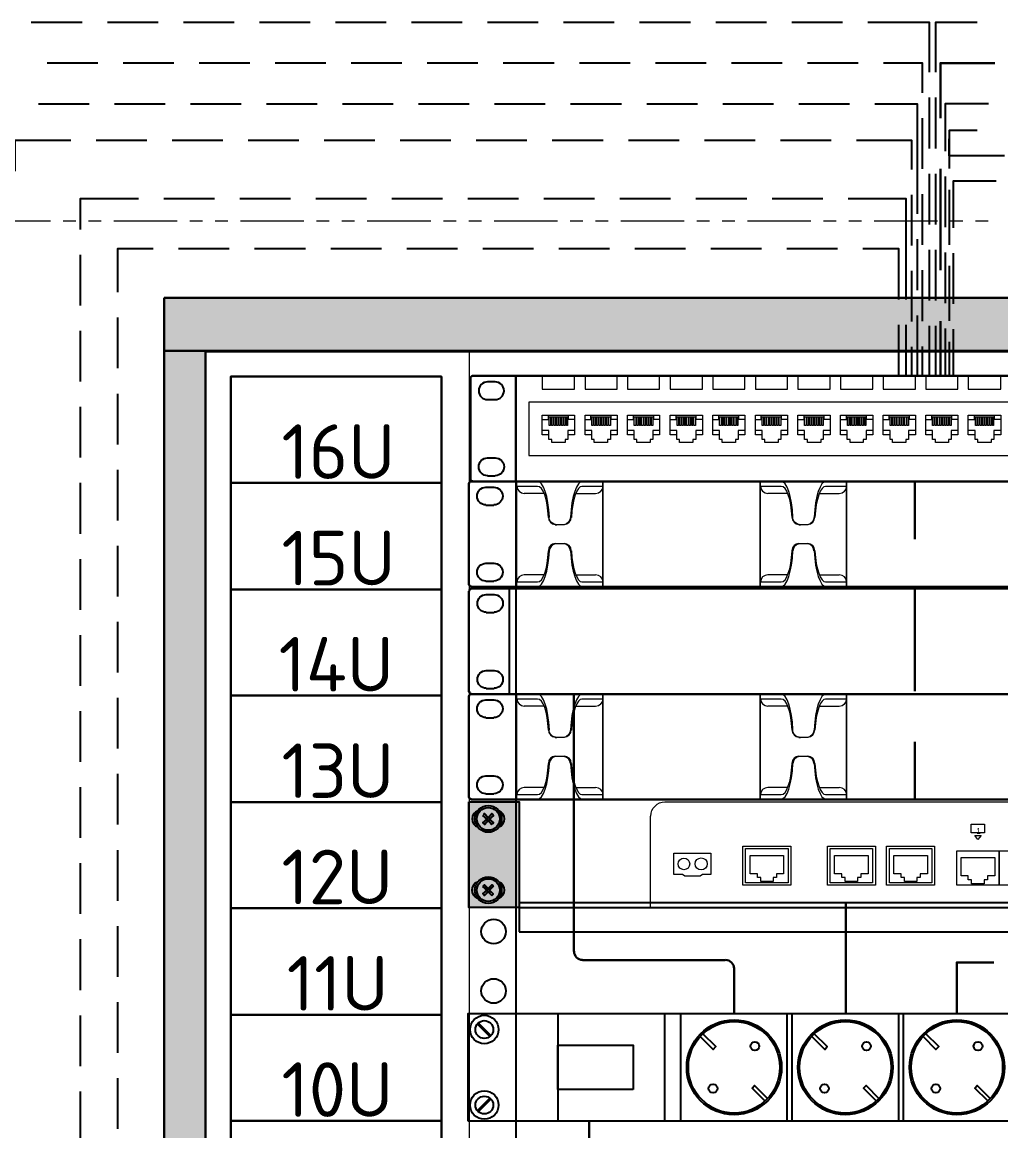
# Model space of a CAD drawing. Header units: millimetres. Extents: x -695119 to 412940, y -249585 to 622758.
# Drawn here: x 14.433 to 17.329, y 9.306 to 12.586 of the extents above; entities that cross this region are included whole.
import ezdxf

# ---------------------------------------------------------------- set-up
doc = ezdxf.new("R2010")
doc.units = ezdxf.units.MM
for name, color, linetype in [('PDF _(АР) Текст', 7, 'Continuous'), ('PDF __19D-Телекоммуникационные шкафы', 7, 'Continuous'), ('PDF _UTP', 1, 'Continuous'), ('PDF _ЛВС_коммутаторы', 7, 'Continuous'), ('PDF _СОУЭ', 6, 'Continuous'), ('PDF _Текст', 7, 'Continuous')]:
    doc.layers.add(name, color=color, linetype=linetype)
doc.layers.add('PDF _0', color=7, linetype='Continuous', lineweight=9)
doc.layers.add('PDF __БЛ-Маска', color=7, linetype='Continuous', true_color=0xffffff)
doc.layers.add('PDF _Структурная', color=7, linetype='Continuous', true_color=0xc7c92c)
doc.styles.add('PDF Arial', font='arial.ttf')
doc.styles.add('PDF ISOCPEUR', font='isocpeur.ttf')

msp = doc.modelspace()

# ---------------------------------------------------------------- linework, layer by layer
at = {"layer": 'PDF _(АР) Текст', "lineweight": 15}
for points in [[(19.9099, 6.4805), (19.9099, 11.7701), (14.8537, 11.7701), (14.8537, 6.4805)], [(19.7983, 6.4805), (19.7983, 11.6093), (14.9762, 11.6093), (14.9762, 6.4805)], [(15.7571, 8.4673), (15.7571, 11.6093)]]:
    msp.add_lwpolyline(points, dxfattribs=at)
at = {"layer": 'PDF _(АР) Текст', "lineweight": 30}
for points in [[(15.6738, 11.2226), (15.0504, 11.2226), (15.0504, 11.5376), (15.6738, 11.5376)], [(15.6738, 10.9075), (15.0504, 10.9075), (15.0504, 11.2226), (15.6738, 11.2226)], [(15.6738, 10.5933), (15.0504, 10.5933), (15.0504, 10.9075), (15.6738, 10.9075)], [(15.6738, 10.2783), (15.0504, 10.2783), (15.0504, 10.5933), (15.6738, 10.5933)], [(15.6738, 9.9641), (15.0504, 9.9641), (15.0504, 10.2783), (15.6738, 10.2783)], [(15.6738, 9.6491), (15.0504, 9.6491), (15.0504, 9.9641), (15.6738, 9.9641)], [(15.6738, 9.3349), (15.0504, 9.3349), (15.0504, 9.6491), (15.6738, 9.6491)], [(15.6738, 9.0199), (15.0504, 9.0199), (15.0504, 9.3349), (15.6738, 9.3349)]]:
    msp.add_lwpolyline(points, close=True, dxfattribs=at)
msp.add_lwpolyline([(15.7667, 11.2276, -0.414249), (15.7596, 11.2342), (15.7596, 11.5318, -0.414249), (15.7663, 11.5393), (19.174, 11.5393, -0.414249), (19.1815, 11.5322)], format="xyb", dxfattribs=at)
at = {"layer": 'PDF _(АР) Текст', "lineweight": 25}
msp.add_lwpolyline([(15.8104, 11.4693), (15.8329, 11.4693, 0.99998), (15.8329, 11.5218), (15.8104, 11.5218, 0.99998)], format="xyb", close=True, dxfattribs=at)
for points in [[(15.8938, 11.2267), (15.8938, 11.5393), (15.8938, 6.4805)], [(15.8104, 11.2434), (15.8329, 11.2434)], [(15.8963, 10.915), (15.8963, 11.2267)], [(15.8054, 11.1567), (15.8288, 11.1567)], [(15.8054, 10.9317), (15.8288, 10.9317)], [(15.8063, 10.8392), (15.8296, 10.8392)], [(15.8063, 10.6142), (15.8296, 10.6142)], [(15.8963, 10.2858), (15.8963, 10.5975)], [(15.8054, 10.5275), (15.8288, 10.5275)], [(15.8054, 10.3025), (15.8288, 10.3025)], [(15.7963, 10.2175), (15.8071, 10.2283), (15.7963, 10.2175), (15.8088, 10.2283), (15.7963, 10.2392)], [(15.7963, 10.2392), (15.8071, 10.2283), (15.7963, 10.2392)], [(15.8013, 10.2125), (15.8121, 10.225), (15.8229, 10.2125)], [(15.7963, 10.0066), (15.8071, 10.0175), (15.7963, 10.0066), (15.8088, 10.0175), (15.7963, 10.0283)], [(15.7963, 10.0283), (15.8071, 10.0175), (15.7963, 10.0283)], [(15.8013, 10.0016), (15.8121, 10.0141), (15.8229, 10.0016)], [(15.8271, 10.0283), (15.8163, 10.0175), (15.8271, 10.0283), (15.8154, 10.0175), (15.8271, 10.0066), (15.8163, 10.0175), (15.8271, 10.0066)], [(15.9038, 9.9666), (19.0374, 9.9666)], [(15.7796, 9.6224), (15.8171, 9.5849)], [(15.7829, 9.6249), (15.8204, 9.5874)], [(16.4396, 9.5849), (16.478, 9.5466), (16.4855, 9.5549), (16.4471, 9.5924)], [(16.7697, 9.5849), (16.808, 9.5466), (16.8155, 9.5549), (16.7772, 9.5924)], [(17.0997, 9.5849), (17.1372, 9.5466), (17.1455, 9.5549), (17.1072, 9.5924)], [(16.6313, 9.3941), (16.593, 9.4324), (16.6005, 9.4399), (16.6388, 9.4016)], [(16.9605, 9.3941), (16.923, 9.4324), (16.9305, 9.4399), (16.968, 9.4016)], [(17.2905, 9.3941), (17.2522, 9.4324), (17.2597, 9.4399), (17.2981, 9.4016)], [(15.7796, 9.3649), (15.8171, 9.4024)], [(15.7829, 9.3616), (15.8204, 9.3991)]]:
    msp.add_lwpolyline(points, dxfattribs=at)
at = {"layer": 'PDF _(АР) Текст', "lineweight": 5}
for points in [[(15.9721, 11.5001), (16.068, 11.5001), (16.068, 11.5393), (15.9721, 11.5393)], [(16.0988, 11.5001), (16.1938, 11.5001), (16.1938, 11.5393), (16.0988, 11.5393)], [(16.2246, 11.5001), (16.3196, 11.5001), (16.3196, 11.5393), (16.2246, 11.5393)], [(16.3505, 11.5001), (16.4463, 11.5001), (16.4463, 11.5393), (16.3505, 11.5393)], [(16.4772, 11.5001), (16.5722, 11.5001), (16.5722, 11.5393), (16.4772, 11.5393)], [(16.603, 11.5001), (16.698, 11.5001), (16.698, 11.5393), (16.603, 11.5393)], [(16.7288, 11.5001), (16.8247, 11.5001), (16.8247, 11.5393), (16.7288, 11.5393)], [(16.8547, 11.5001), (16.9505, 11.5001), (16.9505, 11.5393), (16.8547, 11.5393)], [(16.9814, 11.5001), (17.0764, 11.5001), (17.0764, 11.5393), (16.9814, 11.5393)], [(17.1072, 11.5001), (17.2022, 11.5001), (17.2022, 11.5393), (17.1072, 11.5393)], [(17.233, 11.5001), (17.3289, 11.5001), (17.3289, 11.5393), (17.233, 11.5393)], [(19.0074, 11.3042), (19.0074, 11.4618), (15.9329, 11.4618), (15.9329, 11.3042)]]:
    msp.add_lwpolyline(points, close=True, dxfattribs=at)
for points in [[(15.9721, 11.4101), (15.9904, 11.4101), (15.9904, 11.4234)], [(15.9921, 11.3651), (15.9721, 11.3651), (15.9721, 11.4234), (16.068, 11.4234), (16.068, 11.3651), (16.048, 11.3651)], [(15.9904, 11.4184), (16.0496, 11.4184)], [(15.9971, 11.4184), (15.9971, 11.3926), (15.9929, 11.3926), (15.9929, 11.4184)], [(16.0038, 11.4184), (16.0038, 11.3926), (15.9996, 11.3926), (15.9996, 11.4184)], [(16.0113, 11.4184), (16.0113, 11.3926), (16.0071, 11.3926), (16.0071, 11.4184)], [(16.0179, 11.4184), (16.0179, 11.3926), (16.0146, 11.3926), (16.0146, 11.4184)], [(16.0254, 11.4184), (16.0254, 11.3926), (16.0213, 11.3926), (16.0213, 11.4184)], [(16.0329, 11.4184), (16.0329, 11.3926), (16.0288, 11.3926), (16.0288, 11.4184)], [(16.0396, 11.4184), (16.0396, 11.3926), (16.0363, 11.3926), (16.0363, 11.4184)], [(16.0471, 11.4184), (16.0471, 11.3926), (16.0438, 11.3926), (16.0438, 11.4184)], [(16.068, 11.4101), (16.0496, 11.4101), (16.0496, 11.4234)], [(16.0988, 11.4101), (16.1163, 11.4101), (16.1163, 11.4234)], [(16.1188, 11.3651), (16.0988, 11.3651), (16.0988, 11.4234), (16.1938, 11.4234), (16.1938, 11.3651), (16.1738, 11.3651)], [(16.1163, 11.4184), (16.1763, 11.4184)], [(16.123, 11.4184), (16.123, 11.3926), (16.1188, 11.3926), (16.1188, 11.4184)], [(16.1296, 11.4184), (16.1296, 11.3926), (16.1263, 11.3926), (16.1263, 11.4184)], [(16.1371, 11.4184), (16.1371, 11.3926), (16.133, 11.3926), (16.133, 11.4184)], [(16.1446, 11.4184), (16.1446, 11.3926), (16.1405, 11.3926), (16.1405, 11.4184)], [(16.1513, 11.4184), (16.1513, 11.3926), (16.148, 11.3926), (16.148, 11.4184)], [(16.1588, 11.4184), (16.1588, 11.3926), (16.1546, 11.3926), (16.1546, 11.4184)], [(16.1663, 11.4184), (16.1663, 11.3926), (16.1621, 11.3926), (16.1621, 11.4184)], [(16.1738, 11.4184), (16.1738, 11.3926), (16.1696, 11.3926), (16.1696, 11.4184)], [(16.1938, 11.4101), (16.1763, 11.4101), (16.1763, 11.4234)], [(16.2246, 11.4101), (16.2421, 11.4101), (16.2421, 11.4234)], [(16.2446, 11.3651), (16.2246, 11.3651), (16.2246, 11.4234), (16.3196, 11.4234), (16.3196, 11.3651), (16.2996, 11.3651)], [(16.2421, 11.4184), (16.3021, 11.4184)], [(16.2488, 11.4184), (16.2488, 11.3926), (16.2446, 11.3926), (16.2446, 11.4184)], [(16.2563, 11.4184), (16.2563, 11.3926), (16.2521, 11.3926), (16.2521, 11.4184)], [(16.263, 11.4184), (16.263, 11.3926), (16.2596, 11.3926), (16.2596, 11.4184)], [(16.2705, 11.4184), (16.2705, 11.3926), (16.2663, 11.3926), (16.2663, 11.4184)], [(16.278, 11.4184), (16.278, 11.3926), (16.2738, 11.3926), (16.2738, 11.4184)], [(16.2855, 11.4184), (16.2855, 11.3926), (16.2813, 11.3926), (16.2813, 11.4184)], [(16.2921, 11.4184), (16.2921, 11.3926), (16.288, 11.3926), (16.288, 11.4184)], [(16.2996, 11.4184), (16.2996, 11.3926), (16.2955, 11.3926), (16.2955, 11.4184)], [(16.3196, 11.4101), (16.3021, 11.4101), (16.3021, 11.4234)], [(16.3505, 11.4101), (16.3688, 11.4101), (16.3688, 11.4234)], [(16.3705, 11.3651), (16.3505, 11.3651), (16.3505, 11.4234), (16.4463, 11.4234), (16.4463, 11.3651), (16.4263, 11.3651)], [(16.3688, 11.4184), (16.428, 11.4184)], [(16.3755, 11.4184), (16.3755, 11.3926), (16.3713, 11.3926), (16.3713, 11.4184)], [(16.3821, 11.4184), (16.3821, 11.3926), (16.378, 11.3926), (16.378, 11.4184)], [(16.3896, 11.4184), (16.3896, 11.3926), (16.3855, 11.3926), (16.3855, 11.4184)], [(16.3963, 11.4184), (16.3963, 11.3926), (16.393, 11.3926), (16.393, 11.4184)], [(16.4038, 11.4184), (16.4038, 11.3926), (16.3996, 11.3926), (16.3996, 11.4184)], [(16.4113, 11.4184), (16.4113, 11.3926), (16.4071, 11.3926), (16.4071, 11.4184)], [(16.418, 11.4184), (16.418, 11.3926), (16.4146, 11.3926), (16.4146, 11.4184)], [(16.4255, 11.4184), (16.4255, 11.3926), (16.4213, 11.3926), (16.4213, 11.4184)], [(16.4463, 11.4101), (16.428, 11.4101), (16.428, 11.4234)], [(16.4772, 11.4101), (16.4947, 11.4101), (16.4947, 11.4234)], [(16.4963, 11.3651), (16.4772, 11.3651), (16.4772, 11.4234), (16.5722, 11.4234), (16.5722, 11.3651), (16.5522, 11.3651)], [(16.4947, 11.4184), (16.5538, 11.4184)], [(16.5013, 11.4184), (16.5013, 11.3926), (16.4972, 11.3926), (16.4972, 11.4184)], [(16.508, 11.4184), (16.508, 11.3926), (16.5047, 11.3926), (16.5047, 11.4184)], [(16.5155, 11.4184), (16.5155, 11.3926), (16.5113, 11.3926), (16.5113, 11.4184)], [(16.523, 11.4184), (16.523, 11.3926), (16.5188, 11.3926), (16.5188, 11.4184)], [(16.5297, 11.4184), (16.5297, 11.3926), (16.5263, 11.3926), (16.5263, 11.4184)], [(16.5372, 11.4184), (16.5372, 11.3926), (16.533, 11.3926), (16.533, 11.4184)], [(16.5447, 11.4184), (16.5447, 11.3926), (16.5405, 11.3926), (16.5405, 11.4184)], [(16.5513, 11.4184), (16.5513, 11.3926), (16.548, 11.3926), (16.548, 11.4184)], [(16.5722, 11.4101), (16.5538, 11.4101), (16.5538, 11.4234)], [(16.603, 11.4101), (16.6205, 11.4101), (16.6205, 11.4234)], [(16.623, 11.3651), (16.603, 11.3651), (16.603, 11.4234), (16.698, 11.4234), (16.698, 11.3651), (16.678, 11.3651)], [(16.6205, 11.4184), (16.6805, 11.4184)], [(16.6272, 11.4184), (16.6272, 11.3926), (16.623, 11.3926), (16.623, 11.4184)], [(16.6347, 11.4184), (16.6347, 11.3926), (16.6305, 11.3926), (16.6305, 11.4184)], [(16.6413, 11.4184), (16.6413, 11.3926), (16.6372, 11.3926), (16.6372, 11.4184)], [(16.6488, 11.4184), (16.6488, 11.3926), (16.6447, 11.3926), (16.6447, 11.4184)], [(16.6563, 11.4184), (16.6563, 11.3926), (16.6522, 11.3926), (16.6522, 11.4184)], [(16.663, 11.4184), (16.663, 11.3926), (16.6597, 11.3926), (16.6597, 11.4184)], [(16.6705, 11.4184), (16.6705, 11.3926), (16.6663, 11.3926), (16.6663, 11.4184)], [(16.678, 11.4184), (16.678, 11.3926), (16.6738, 11.3926), (16.6738, 11.4184)], [(16.698, 11.4101), (16.6805, 11.4101), (16.6805, 11.4234)], [(16.7288, 11.4101), (16.7472, 11.4101), (16.7472, 11.4234)], [(16.7488, 11.3651), (16.7288, 11.3651), (16.7288, 11.4234), (16.8247, 11.4234), (16.8247, 11.3651), (16.8038, 11.3651)], [(16.7472, 11.4184), (16.8063, 11.4184)], [(16.753, 11.4184), (16.753, 11.3926), (16.7488, 11.3926), (16.7488, 11.4184)], [(16.7605, 11.4184), (16.7605, 11.3926), (16.7563, 11.3926), (16.7563, 11.4184)], [(16.768, 11.4184), (16.768, 11.3926), (16.7638, 11.3926), (16.7638, 11.4184)], [(16.7747, 11.4184), (16.7747, 11.3926), (16.7713, 11.3926), (16.7713, 11.4184)], [(16.7822, 11.4184), (16.7822, 11.3926), (16.778, 11.3926), (16.778, 11.4184)], [(16.7897, 11.4184), (16.7897, 11.3926), (16.7855, 11.3926), (16.7855, 11.4184)], [(16.7963, 11.4184), (16.7963, 11.3926), (16.793, 11.3926), (16.793, 11.4184)], [(16.8038, 11.4184), (16.8038, 11.3926), (16.7997, 11.3926), (16.7997, 11.4184)], [(16.8247, 11.4101), (16.8063, 11.4101), (16.8063, 11.4234)], [(16.8547, 11.4101), (16.873, 11.4101), (16.873, 11.4234)], [(16.8747, 11.3651), (16.8547, 11.3651), (16.8547, 11.4234), (16.9505, 11.4234), (16.9505, 11.3651), (16.9305, 11.3651)], [(16.873, 11.4184), (16.9322, 11.4184)], [(16.8797, 11.4184), (16.8797, 11.3926), (16.8755, 11.3926), (16.8755, 11.4184)], [(16.8864, 11.4184), (16.8864, 11.3926), (16.883, 11.3926), (16.883, 11.4184)], [(16.8939, 11.4184), (16.8939, 11.3926), (16.8897, 11.3926), (16.8897, 11.4184)], [(16.9014, 11.4184), (16.9014, 11.3926), (16.8972, 11.3926), (16.8972, 11.4184)], [(16.908, 11.4184), (16.908, 11.3926), (16.9047, 11.3926), (16.9047, 11.4184)], [(16.9155, 11.4184), (16.9155, 11.3926), (16.9114, 11.3926), (16.9114, 11.4184)], [(16.923, 11.4184), (16.923, 11.3926), (16.9189, 11.3926), (16.9189, 11.4184)], [(16.9297, 11.4184), (16.9297, 11.3926), (16.9264, 11.3926), (16.9264, 11.4184)], [(16.9505, 11.4101), (16.9322, 11.4101), (16.9322, 11.4234)], [(16.9814, 11.4101), (16.9989, 11.4101), (16.9989, 11.4234)], [(17.0014, 11.3651), (16.9814, 11.3651), (16.9814, 11.4234), (17.0764, 11.4234), (17.0764, 11.3651), (17.0564, 11.3651)], [(16.9989, 11.4184), (17.0589, 11.4184)], [(17.0055, 11.4184), (17.0055, 11.3926), (17.0014, 11.3926), (17.0014, 11.4184)], [(17.013, 11.4184), (17.013, 11.3926), (17.0089, 11.3926), (17.0089, 11.4184)], [(17.0197, 11.4184), (17.0197, 11.3926), (17.0155, 11.3926), (17.0155, 11.4184)], [(17.0272, 11.4184), (17.0272, 11.3926), (17.023, 11.3926), (17.023, 11.4184)], [(17.0347, 11.4184), (17.0347, 11.3926), (17.0305, 11.3926), (17.0305, 11.4184)], [(17.0414, 11.4184), (17.0414, 11.3926), (17.0372, 11.3926), (17.0372, 11.4184)], [(17.0489, 11.4184), (17.0489, 11.3926), (17.0447, 11.3926), (17.0447, 11.4184)], [(17.0564, 11.4184), (17.0564, 11.3926), (17.0522, 11.3926), (17.0522, 11.4184)], [(17.0764, 11.4101), (17.0589, 11.4101), (17.0589, 11.4234)], [(17.1072, 11.4101), (17.1247, 11.4101), (17.1247, 11.4234)], [(17.1272, 11.3651), (17.1072, 11.3651), (17.1072, 11.4234), (17.2022, 11.4234), (17.2022, 11.3651), (17.1822, 11.3651)], [(17.1247, 11.4184), (17.1847, 11.4184)], [(17.1314, 11.4184), (17.1314, 11.3926), (17.1272, 11.3926), (17.1272, 11.4184)], [(17.1389, 11.4184), (17.1389, 11.3926), (17.1347, 11.3926), (17.1347, 11.4184)], [(17.1464, 11.4184), (17.1464, 11.3926), (17.1422, 11.3926), (17.1422, 11.4184)], [(17.153, 11.4184), (17.153, 11.3926), (17.1489, 11.3926), (17.1489, 11.4184)], [(17.1605, 11.4184), (17.1605, 11.3926), (17.1564, 11.3926), (17.1564, 11.4184)], [(17.168, 11.4184), (17.168, 11.3926), (17.1639, 11.3926), (17.1639, 11.4184)], [(17.1747, 11.4184), (17.1747, 11.3926), (17.1705, 11.3926), (17.1705, 11.4184)], [(17.1822, 11.4184), (17.1822, 11.3926), (17.178, 11.3926), (17.178, 11.4184)], [(17.2022, 11.4101), (17.1847, 11.4101), (17.1847, 11.4234)], [(17.233, 11.4101), (17.2514, 11.4101), (17.2514, 11.4234)], [(17.253, 11.3651), (17.233, 11.3651), (17.233, 11.4234), (17.3289, 11.4234), (17.3289, 11.3651), (17.3089, 11.3651)], [(17.2514, 11.4184), (17.3106, 11.4184)], [(17.258, 11.4184), (17.258, 11.3926), (17.2539, 11.3926), (17.2539, 11.4184)], [(17.2647, 11.4184), (17.2647, 11.3926), (17.2605, 11.3926), (17.2605, 11.4184)], [(17.2722, 11.4184), (17.2722, 11.3926), (17.268, 11.3926), (17.268, 11.4184)], [(17.2789, 11.4184), (17.2789, 11.3926), (17.2755, 11.3926), (17.2755, 11.4184)], [(17.2864, 11.4184), (17.2864, 11.3926), (17.2822, 11.3926), (17.2822, 11.4184)], [(17.2939, 11.4184), (17.2939, 11.3926), (17.2897, 11.3926), (17.2897, 11.4184)], [(17.3006, 11.4184), (17.3006, 11.3926), (17.2972, 11.3926), (17.2972, 11.4184)], [(17.3081, 11.4184), (17.3081, 11.3926), (17.3047, 11.3926), (17.3047, 11.4184)], [(17.3289, 11.4101), (17.3106, 11.4101), (17.3106, 11.4234)], [(16.068, 11.3776), (16.048, 11.3776), (16.048, 11.3517), (16.0396, 11.3517), (16.0396, 11.3426), (16.0004, 11.3426), (16.0004, 11.3517), (15.9921, 11.3517), (15.9921, 11.3776), (15.9721, 11.3776)], [(16.1938, 11.3776), (16.1738, 11.3776), (16.1738, 11.3517), (16.1655, 11.3517), (16.1655, 11.3426), (16.1263, 11.3426), (16.1263, 11.3517), (16.1188, 11.3517), (16.1188, 11.3776), (16.0988, 11.3776)], [(16.3196, 11.3776), (16.2996, 11.3776), (16.2996, 11.3517), (16.2921, 11.3517), (16.2921, 11.3426), (16.2521, 11.3426), (16.2521, 11.3517), (16.2446, 11.3517), (16.2446, 11.3776), (16.2246, 11.3776)], [(16.4463, 11.3776), (16.4263, 11.3776), (16.4263, 11.3517), (16.418, 11.3517), (16.418, 11.3426), (16.3788, 11.3426), (16.3788, 11.3517), (16.3705, 11.3517), (16.3705, 11.3776), (16.3505, 11.3776)], [(16.5722, 11.3776), (16.5522, 11.3776), (16.5522, 11.3517), (16.5438, 11.3517), (16.5438, 11.3426), (16.5047, 11.3426), (16.5047, 11.3517), (16.4963, 11.3517), (16.4963, 11.3776), (16.4772, 11.3776)], [(16.698, 11.3776), (16.678, 11.3776), (16.678, 11.3517), (16.6705, 11.3517), (16.6705, 11.3426), (16.6305, 11.3426), (16.6305, 11.3517), (16.623, 11.3517), (16.623, 11.3776), (16.603, 11.3776)], [(16.8247, 11.3776), (16.8038, 11.3776), (16.8038, 11.3517), (16.7963, 11.3517), (16.7963, 11.3426), (16.7572, 11.3426), (16.7572, 11.3517), (16.7488, 11.3517), (16.7488, 11.3776), (16.7288, 11.3776)], [(16.9505, 11.3776), (16.9305, 11.3776), (16.9305, 11.3517), (16.9222, 11.3517), (16.9222, 11.3426), (16.883, 11.3426), (16.883, 11.3517), (16.8747, 11.3517), (16.8747, 11.3776), (16.8547, 11.3776)], [(17.0764, 11.3776), (17.0564, 11.3776), (17.0564, 11.3517), (17.048, 11.3517), (17.048, 11.3426), (17.0089, 11.3426), (17.0089, 11.3517), (17.0014, 11.3517), (17.0014, 11.3776), (16.9814, 11.3776)], [(17.2022, 11.3776), (17.1822, 11.3776), (17.1822, 11.3517), (17.1747, 11.3517), (17.1747, 11.3426), (17.1355, 11.3426), (17.1355, 11.3517), (17.1272, 11.3517), (17.1272, 11.3776), (17.1072, 11.3776)], [(17.3289, 11.3776), (17.3089, 11.3776), (17.3089, 11.3517), (17.3006, 11.3517), (17.3006, 11.3426), (17.2614, 11.3426), (17.2614, 11.3517), (17.253, 11.3517), (17.253, 11.3776), (17.233, 11.3776)]]:
    msp.add_lwpolyline(points, dxfattribs=at)
at = {"layer": 'PDF _(АР) Текст', "lineweight": 25}
for points in [[(15.8108, 11.2442, -0.99998), (15.8104, 11.2967), (15.8329, 11.2967, -0.99998), (15.8333, 11.2442)], [(15.8058, 11.1576, -0.99998), (15.8054, 11.2101), (15.8288, 11.2101, -0.99998), (15.8292, 11.1576)], [(15.8058, 10.9325, -0.99998), (15.8054, 10.985), (15.8288, 10.985, -0.99998), (15.8292, 10.9325)], [(15.8067, 10.84, -0.99998), (15.8063, 10.8925), (15.8296, 10.8925, -0.99998), (15.83, 10.84)], [(15.8067, 10.615, -0.99998), (15.8063, 10.6675), (15.8296, 10.6675, -0.99998), (15.83, 10.615)], [(15.8058, 10.5283, -0.99998), (15.8054, 10.5808), (15.8288, 10.5808, -0.99998), (15.8292, 10.5283)], [(15.8058, 10.3033, -0.99998), (15.8054, 10.3558), (15.8288, 10.3558, -0.99998), (15.8292, 10.3033)], [(15.8013, 10.2442), (15.8121, 10.2333), (15.8013, 10.2442), (15.8121, 10.2317), (15.8229, 10.2442), (15.8121, 10.2333), (15.8232, 10.2441, -0.090028), (15.8279, 10.2392), (15.8171, 10.2283), (15.8279, 10.2392), (15.8154, 10.2283), (15.8279, 10.2175), (15.8171, 10.2283), (15.8279, 10.2175)], [(15.8013, 10.0333), (15.8121, 10.0225), (15.8013, 10.0333), (15.8121, 10.0208), (15.8229, 10.0333), (15.8121, 10.0225), (15.8229, 10.0333, -0.090028), (15.8279, 10.0286)]]:
    msp.add_lwpolyline(points, format="xyb", dxfattribs=at)
at = {"layer": 'PDF _(АР) Текст', "lineweight": 30}
for points in [[(15.7546, 10.9225), (15.7546, 11.2201)], [(15.7621, 11.2267), (19.169, 11.2267)], [(19.174, 11.2267), (15.7663, 11.2267)], [(19.169, 10.915), (15.7621, 10.915)], [(15.7621, 10.5975), (19.169, 10.5975)], [(15.7546, 10.2933), (15.7546, 10.5908)], [(19.169, 10.2858), (15.7621, 10.2858)]]:
    msp.add_lwpolyline(points, dxfattribs=at)
at = {"layer": 'PDF _(АР) Текст', "lineweight": 9}
for points in [[(15.8963, 10.915), (15.8963, 11.2267), (16.1513, 11.2267), (16.1513, 10.915)], [(15.8963, 10.9292), (15.8963, 11.2126), (15.8963, 11.2267), (15.8963, 10.915)], [(16.1513, 11.2126), (16.1513, 10.9292), (16.1513, 10.915), (16.1513, 11.2267)], [(16.6172, 10.915), (16.6172, 11.2267), (16.8722, 11.2267), (16.8722, 10.915)], [(16.6172, 10.9292), (16.6172, 11.2126), (16.6172, 11.2267), (16.6172, 10.915)], [(16.8722, 11.2126), (16.8722, 10.9292), (16.8722, 10.915), (16.8722, 11.2267)], [(15.8963, 10.2858), (15.8963, 10.5975), (16.1513, 10.5975), (16.1513, 10.2858)], [(15.8963, 10.3), (15.8963, 10.5833), (15.8963, 10.5975), (15.8963, 10.2858)], [(16.1513, 10.5833), (16.1513, 10.3), (16.1513, 10.2858), (16.1513, 10.5975)], [(16.6172, 10.2858), (16.6172, 10.5975), (16.8722, 10.5975), (16.8722, 10.2858)], [(16.6172, 10.3), (16.6172, 10.5833), (16.6172, 10.5975), (16.6172, 10.2858)], [(16.8722, 10.5833), (16.8722, 10.3), (16.8722, 10.2858), (16.8722, 10.5975)]]:
    msp.add_lwpolyline(points, close=True, dxfattribs=at)
for points in [[(15.8963, 11.2267), (15.8963, 11.2267)], [(15.8963, 11.2267), (15.8963, 11.2267)], [(16.1513, 11.2267), (16.1513, 11.2267)], [(16.1513, 11.2267), (16.1513, 11.2267)], [(16.6172, 11.2267), (16.6172, 11.2267)], [(16.6172, 11.2267), (16.6172, 11.2267)], [(16.8722, 11.2267), (16.8722, 11.2267)], [(16.8722, 11.2267), (16.8722, 11.2267)], [(15.9579, 11.2126), (15.8963, 11.2126)], [(15.8963, 11.2126), (15.8963, 11.2126)], [(15.9779, 11.1917), (15.9188, 11.1917)], [(15.9788, 11.1917), (15.9788, 11.1917)], [(15.9788, 11.1917), (15.9788, 11.1917)], [(16.0696, 11.1917), (16.0696, 11.1917)], [(16.0696, 11.1917), (16.0696, 11.1917)], [(16.0705, 11.1917), (16.1296, 11.1917)], [(16.1513, 11.2126), (16.0896, 11.2126)], [(16.6788, 11.2126), (16.6172, 11.2126)], [(16.6172, 11.2126), (16.6172, 11.2126)], [(16.698, 11.1917), (16.6397, 11.1917)], [(16.6997, 11.1917), (16.6997, 11.1917)], [(16.6997, 11.1917), (16.6997, 11.1917)], [(16.7905, 11.1917), (16.7905, 11.1917)], [(16.7905, 11.1917), (16.7905, 11.1917)], [(16.7913, 11.1917), (16.8505, 11.1917)], [(16.8722, 11.2126), (16.8105, 11.2126)], [(15.9579, 10.9292), (15.8963, 10.9292)], [(15.9779, 10.9509), (15.9188, 10.9509)], [(16.0705, 10.9509), (16.1296, 10.9509)], [(16.1513, 10.9292), (16.0896, 10.9292)], [(16.1513, 10.9292), (16.1513, 10.9292)], [(16.6788, 10.9292), (16.6172, 10.9292)], [(16.698, 10.9509), (16.6397, 10.9509)], [(16.7913, 10.9509), (16.8505, 10.9509)], [(16.8722, 10.9292), (16.8105, 10.9292)], [(16.8722, 10.9292), (16.8722, 10.9292)], [(15.8963, 10.915), (15.8963, 10.915)], [(16.1513, 10.915), (16.1513, 10.915)], [(16.1513, 10.915), (16.1513, 10.915)], [(16.6172, 10.915), (16.6172, 10.915)], [(16.8722, 10.915), (16.8722, 10.915)], [(16.8722, 10.915), (16.8722, 10.915)], [(15.8963, 10.5975), (15.8963, 10.5975)], [(15.8963, 10.5975), (15.8963, 10.5975)], [(16.1513, 10.5975), (16.1513, 10.5975)], [(16.1513, 10.5975), (16.1513, 10.5975)], [(16.6172, 10.5975), (16.6172, 10.5975)], [(16.6172, 10.5975), (16.6172, 10.5975)], [(16.8722, 10.5975), (16.8722, 10.5975)], [(16.8722, 10.5975), (16.8722, 10.5975)], [(15.9579, 10.5833), (15.8963, 10.5833)], [(15.8963, 10.5833), (15.8963, 10.5833)], [(15.9779, 10.5625), (15.9188, 10.5625)], [(15.9788, 10.5625), (15.9788, 10.5625)], [(15.9788, 10.5625), (15.9788, 10.5625)], [(16.0696, 10.5625), (16.0696, 10.5625)], [(16.0696, 10.5625), (16.0696, 10.5625)], [(16.0705, 10.5625), (16.1296, 10.5625)], [(16.1513, 10.5833), (16.0896, 10.5833)], [(16.6788, 10.5833), (16.6172, 10.5833)], [(16.6172, 10.5833), (16.6172, 10.5833)], [(16.698, 10.5625), (16.6397, 10.5625)], [(16.6997, 10.5625), (16.6997, 10.5625)], [(16.6997, 10.5625), (16.6997, 10.5625)], [(16.7905, 10.5625), (16.7905, 10.5625)], [(16.7905, 10.5625), (16.7905, 10.5625)], [(16.7913, 10.5625), (16.8505, 10.5625)], [(16.8722, 10.5833), (16.8105, 10.5833)], [(15.9779, 10.3217), (15.9188, 10.3217)], [(16.0705, 10.3217), (16.1296, 10.3217)], [(16.698, 10.3217), (16.6397, 10.3217)], [(16.7913, 10.3217), (16.8505, 10.3217)], [(15.9579, 10.3), (15.8963, 10.3)], [(15.8963, 10.2858), (15.8963, 10.2858)], [(16.1513, 10.3), (16.0896, 10.3)], [(16.1513, 10.3), (16.1513, 10.3)], [(16.1513, 10.2858), (16.1513, 10.2858)], [(16.1513, 10.2858), (16.1513, 10.2858)], [(16.6788, 10.3), (16.6172, 10.3)], [(16.6172, 10.2858), (16.6172, 10.2858)], [(16.8722, 10.3), (16.8105, 10.3)], [(16.8722, 10.3), (16.8722, 10.3)], [(16.8722, 10.2858), (16.8722, 10.2858)], [(16.8722, 10.2858), (16.8722, 10.2858)]]:
    msp.add_lwpolyline(points, dxfattribs=at)
for points in [[(16.0555, 11.1209, -0.327745), (16.0371, 11.0992), (16.0104, 11.0992), (16.0154, 11.0992), (16.0113, 11.1001), (16.0071, 11.1009), (16.0029, 11.1034), (15.9996, 11.1059), (15.9971, 11.1084), (15.9946, 11.1126), (15.9929, 11.1167), (15.9929, 11.1209)], [(16.7763, 11.1209, -0.327745), (16.758, 11.0992), (16.7313, 11.0992), (16.7363, 11.0992), (16.7322, 11.1001), (16.728, 11.1009), (16.7238, 11.1034), (16.7205, 11.1059), (16.718, 11.1084), (16.7155, 11.1126), (16.7138, 11.1167), (16.7138, 11.1209)], [(16.0555, 11.0217, 0.358765), (16.0371, 11.0426), (16.0104, 11.0426, 0.327745), (15.9929, 11.0217)], [(16.7763, 11.0217, 0.358765), (16.758, 11.0426), (16.7313, 11.0426, 0.327745), (16.7138, 11.0217)], [(16.0555, 10.4917, -0.327745), (16.0371, 10.47), (16.0104, 10.47), (16.0154, 10.47), (16.0113, 10.4708), (16.0071, 10.4717), (16.0029, 10.4733), (15.9996, 10.4767), (15.9971, 10.4792), (15.9946, 10.4833), (15.9929, 10.4875), (15.9929, 10.4917)], [(16.7763, 10.4917, -0.327745), (16.758, 10.47), (16.7313, 10.47), (16.7363, 10.47), (16.7322, 10.4708), (16.728, 10.4717), (16.7238, 10.4733), (16.7205, 10.4767), (16.718, 10.4792), (16.7155, 10.4833), (16.7138, 10.4875), (16.7138, 10.4917)], [(16.0555, 10.3925, 0.358765), (16.0371, 10.4133), (16.0104, 10.4133, 0.327745), (15.9929, 10.3925)], [(16.7763, 10.3925, 0.358765), (16.758, 10.4133), (16.7313, 10.4133, 0.327745), (16.7138, 10.3925)]]:
    msp.add_lwpolyline(points, format="xyb", dxfattribs=at)
at = {"layer": 'PDF _(АР) Текст', "lineweight": 25}
for points in [[(15.8754, 10.91), (19.0574, 10.91), (19.0574, 10.5975), (15.8754, 10.5975)], [(15.7546, 10.2792), (15.9038, 10.2792), (15.9038, 9.9666), (15.7546, 9.9666)], [(15.8229, 10.2125), (15.8121, 10.2233), (15.8013, 10.2125), (15.8121, 10.2233)], [(15.8229, 10.0016), (15.8121, 10.0125), (15.8013, 10.0016), (15.8121, 10.0125)], [(15.9038, 9.895), (19.0374, 9.895), (19.0374, 9.9808), (15.9038, 9.9808)], [(15.7521, 9.3349), (19.1457, 9.3349), (19.1457, 9.6516), (15.7521, 9.6516)], [(16.3346, 9.6516), (16.0188, 9.6516), (16.0188, 9.3349), (16.3346, 9.3349)], [(16.6972, 9.6516), (16.3813, 9.6516), (16.3813, 9.3349), (16.6972, 9.3349)], [(17.0272, 9.6516), (16.7113, 9.6516), (16.7113, 9.3349), (17.0272, 9.3349)], [(17.3572, 9.6516), (17.0405, 9.6516), (17.0405, 9.3349), (17.3572, 9.3349)], [(16.2413, 9.4283), (16.0188, 9.4283), (16.0188, 9.5591), (16.2413, 9.5591)]]:
    msp.add_lwpolyline(points, close=True, dxfattribs=at)
at = {"layer": 'PDF _(АР) Текст', "lineweight": 0}
msp.add_lwpolyline([(16.2938, 10.2371, -0.414217), (16.3355, 10.2792), (18.6052, 10.2792, -0.414217), (18.6473, 10.2367), (18.6473, 9.9666), (16.293, 9.9666), (16.293, 10.2367)], format="xyb", dxfattribs=at)
msp.add_lwpolyline([(15.7546, 10.2283), (15.7546, 10.2283)], dxfattribs=at)
for points in [[(17.2414, 10.2133), (17.2814, 10.2133), (17.2814, 10.1875), (17.2414, 10.1875)], [(17.2522, 10.18), (17.2714, 10.18), (17.2614, 10.1675)], [(16.5663, 10.1475), (16.708, 10.1475), (16.708, 10.0325), (16.5663, 10.0325)], [(16.5738, 10.1408), (16.6997, 10.1408), (16.6997, 10.0391), (16.5738, 10.0391)], [(16.8163, 10.1475), (16.958, 10.1475), (16.958, 10.0325), (16.8163, 10.0325)], [(16.8238, 10.1408), (16.9497, 10.1408), (16.9497, 10.0391), (16.8238, 10.0391)], [(16.9914, 10.1475), (17.133, 10.1475), (17.133, 10.0325), (16.9914, 10.0325)], [(16.9997, 10.1408), (17.1255, 10.1408), (17.1255, 10.0391), (16.9997, 10.0391)], [(16.3871, 10.0641), (16.3621, 10.0641), (16.3621, 10.1275), (16.4713, 10.1275), (16.4713, 10.0641), (16.4463, 10.0641), (16.4396, 10.0591), (16.3938, 10.0591)], [(16.6372, 10.1208), (16.6863, 10.1208), (16.6863, 10.0666), (16.6655, 10.0666), (16.6655, 10.055), (16.6555, 10.055), (16.6555, 10.0433), (16.6372, 10.0433), (16.6188, 10.0433), (16.6188, 10.055), (16.6088, 10.055), (16.6088, 10.0666), (16.5872, 10.0666), (16.5872, 10.1208)], [(16.8872, 10.1208), (16.9364, 10.1208), (16.9364, 10.0666), (16.9155, 10.0666), (16.9155, 10.055), (16.9055, 10.055), (16.9055, 10.0433), (16.8872, 10.0433), (16.8688, 10.0433), (16.8688, 10.055), (16.8588, 10.055), (16.8588, 10.0666), (16.8372, 10.0666), (16.8372, 10.1208)], [(17.0622, 10.1208), (17.1122, 10.1208), (17.1122, 10.0666), (17.0905, 10.0666), (17.0905, 10.055), (17.0805, 10.055), (17.0805, 10.0433), (17.0622, 10.0433), (17.0439, 10.0433), (17.0439, 10.055), (17.0339, 10.055), (17.0339, 10.0666), (17.013, 10.0666), (17.013, 10.1208)], [(17.1989, 10.1341), (17.3247, 10.1341), (17.3247, 10.0325), (17.1989, 10.0325)], [(17.2614, 10.1141), (17.3114, 10.1141), (17.3114, 10.06), (17.2897, 10.06), (17.2897, 10.0483), (17.2797, 10.0483), (17.2797, 10.0366), (17.2614, 10.0366), (17.243, 10.0366), (17.243, 10.0483), (17.233, 10.0483), (17.233, 10.06), (17.2122, 10.06), (17.2122, 10.1141)], [(17.3247, 10.1341), (17.4506, 10.1341), (17.4506, 10.0325), (17.3247, 10.0325)]]:
    msp.add_lwpolyline(points, close=True, dxfattribs=at)
at = {"layer": 'PDF _(АР) Текст', "lineweight": 25}
for centre, radius in [((15.8125, 10.2287), 0.0396), ((15.8125, 10.2287), 0.0338), ((15.8125, 10.0179), 0.0396), ((15.8125, 10.0179), 0.0338), ((15.8283, 9.8954), 0.0363), ((15.8283, 9.7195), 0.0363), ((15.8008, 9.6054), 0.0421), ((15.8008, 9.6054), 0.0263), ((16.5401, 9.4937), 0.1404), ((16.5401, 9.4937), 0.1354), ((16.8693, 9.4937), 0.1404), ((16.8693, 9.4937), 0.1354), ((17.1993, 9.4937), 0.1404), ((17.1993, 9.4937), 0.1354), ((16.6017, 9.5562), 0.0129), ((16.9318, 9.5562), 0.0129), ((17.2618, 9.5562), 0.0129), ((15.8008, 9.382), 0.0421), ((16.4776, 9.4312), 0.0129), ((16.8076, 9.4312), 0.0129), ((17.1368, 9.4312), 0.0129), ((15.8008, 9.382), 0.0263)]:
    msp.add_circle(centre, radius, dxfattribs=at)
at = {"layer": 'PDF _(АР) Текст', "lineweight": 0}
for centre, radius in [((16.3917, 10.0954), 0.0171), ((16.4426, 10.0954), 0.0179)]:
    msp.add_circle(centre, radius, dxfattribs=at)
at = {"layer": 'PDF _(АР) Текст', "lineweight": 30}
for centre, start, end in [((15.7625, 11.2205), 89.9965, 180.0035), ((15.7625, 10.923), 179.9965, 270.0035), ((15.7633, 10.903), 89.9965, 180.0035), ((15.7625, 10.5913), 89.9965, 180.0035), ((15.7633, 10.6054), 179.9965, 270.0035), ((15.7625, 10.2937), 179.9965, 270.0035)]:
    msp.add_arc(centre, 0.00708, start, end, dxfattribs=at)
at = {"layer": 'PDF _(АР) Текст', "lineweight": 25}
for centre, radius, start, end in [((15.79, 10.2287), 0.0254, 109.3144, 250.6856), ((15.8125, 10.2287), 0.0188, 124.7113, 145.2887), ((15.835, 10.2287), 0.0254, 289.3144, 70.6856), ((15.8125, 10.2287), 0.0188, 214.7113, 235.2887), ((15.8125, 10.2287), 0.0188, 304.7113, 325.2887), ((15.7892, 10.0179), 0.0254, 109.3144, 250.6856), ((15.835, 10.0179), 0.0254, 289.3144, 70.6856), ((15.8125, 10.0179), 0.0188, 124.7113, 145.2887), ((15.8125, 10.0179), 0.0188, 214.7113, 235.2887), ((15.8125, 10.0179), 0.0188, 304.7113, 325.2887)]:
    msp.add_arc(centre, radius, start, end, dxfattribs=at)
at = {"layer": 'PDF _(АР) Текст', "lineweight": 9}
for points in [[(15.9933, 11.1213), (15.9905, 11.183), (15.9751, 11.2282), (15.9572, 11.2276)], [(16.0921, 11.2276), (16.0741, 11.2282), (16.0588, 11.183), (16.0559, 11.1213)], [(16.7142, 11.1213), (16.7114, 11.183), (16.696, 11.2282), (16.6781, 11.2276)], [(16.8129, 11.2276), (16.795, 11.2282), (16.7796, 11.183), (16.7768, 11.1213)], [(15.8971, 11.213), (15.8971, 11.2012), (15.907, 11.1917), (15.9192, 11.1917)], [(15.9908, 11.1208), (15.988, 11.1746), (15.9744, 11.2135), (15.9586, 11.2125)], [(16.0906, 11.2125), (16.0748, 11.2135), (16.0612, 11.1746), (16.0584, 11.1208)], [(16.13, 11.1917), (16.1422, 11.1917), (16.1521, 11.2012), (16.1521, 11.213)], [(16.618, 11.213), (16.618, 11.2012), (16.6279, 11.1917), (16.6401, 11.1917)], [(16.7117, 11.1208), (16.7089, 11.1746), (16.6953, 11.2135), (16.6795, 11.2125)], [(16.8115, 11.2125), (16.7957, 11.2135), (16.7821, 11.1746), (16.7793, 11.1208)], [(16.8509, 11.1917), (16.8631, 11.1917), (16.873, 11.2012), (16.873, 11.213)], [(15.9904, 11.1213), (15.9904, 11.1096), (15.9996, 11.1001), (16.0109, 11.1001)], [(16.0375, 11.1001), (16.0488, 11.1001), (16.058, 11.1096), (16.058, 11.1213)], [(16.7113, 11.1213), (16.7113, 11.1096), (16.7205, 11.1001), (16.7318, 11.1001)], [(16.7584, 11.1001), (16.7697, 11.1001), (16.7788, 11.1096), (16.7788, 11.1213)], [(15.9572, 10.9159), (15.9751, 10.9153), (15.9905, 10.9604), (15.9933, 11.0221)], [(15.9586, 10.9301), (15.9744, 10.9291), (15.988, 10.968), (15.9908, 11.0218)], [(16.0109, 11.0434), (15.9996, 11.0434), (15.9904, 11.0339), (15.9904, 11.0221)], [(16.058, 11.0221), (16.058, 11.0339), (16.0488, 11.0434), (16.0375, 11.0434)], [(16.0559, 11.0221), (16.0588, 10.9604), (16.0741, 10.9153), (16.0921, 10.9159)], [(16.0584, 11.0218), (16.0612, 10.968), (16.0748, 10.9291), (16.0906, 10.9301)], [(16.6781, 10.9159), (16.696, 10.9153), (16.7114, 10.9604), (16.7142, 11.0221)], [(16.6795, 10.9301), (16.6953, 10.9291), (16.7089, 10.968), (16.7117, 11.0218)], [(16.7318, 11.0434), (16.7205, 11.0434), (16.7113, 11.0339), (16.7113, 11.0221)], [(16.7788, 11.0221), (16.7788, 11.0339), (16.7697, 11.0434), (16.7584, 11.0434)], [(16.7768, 11.0221), (16.7796, 10.9604), (16.795, 10.9153), (16.8129, 10.9159)], [(16.7793, 11.0218), (16.7821, 10.968), (16.7957, 10.9291), (16.8115, 10.9301)], [(15.9192, 10.9509), (15.907, 10.9509), (15.8971, 10.9414), (15.8971, 10.9296)], [(16.1521, 10.9296), (16.1521, 10.9414), (16.1422, 10.9509), (16.13, 10.9509)], [(16.6401, 10.9509), (16.6279, 10.9509), (16.618, 10.9414), (16.618, 10.9296)], [(16.873, 10.9296), (16.873, 10.9414), (16.8631, 10.9509), (16.8509, 10.9509)], [(15.9933, 10.4921), (15.9905, 10.5538), (15.9751, 10.599), (15.9572, 10.5983)], [(16.0921, 10.5983), (16.0741, 10.599), (16.0588, 10.5538), (16.0559, 10.4921)], [(16.7142, 10.4921), (16.7114, 10.5538), (16.696, 10.599), (16.6781, 10.5983)], [(16.8129, 10.5983), (16.795, 10.599), (16.7796, 10.5538), (16.7768, 10.4921)], [(15.8971, 10.5838), (15.8971, 10.572), (15.907, 10.5625), (15.9192, 10.5625)], [(15.9908, 10.4915), (15.988, 10.5454), (15.9744, 10.5843), (15.9586, 10.5833)], [(16.0906, 10.5833), (16.0748, 10.5843), (16.0612, 10.5454), (16.0584, 10.4915)], [(16.13, 10.5625), (16.1422, 10.5625), (16.1521, 10.572), (16.1521, 10.5838)], [(16.618, 10.5838), (16.618, 10.572), (16.6279, 10.5625), (16.6401, 10.5625)], [(16.7117, 10.4915), (16.7089, 10.5454), (16.6953, 10.5843), (16.6795, 10.5833)], [(16.8115, 10.5833), (16.7957, 10.5843), (16.7821, 10.5454), (16.7793, 10.4915)], [(16.8509, 10.5625), (16.8631, 10.5625), (16.873, 10.572), (16.873, 10.5838)], [(15.9904, 10.4921), (15.9904, 10.4804), (15.9996, 10.4708), (16.0109, 10.4708)], [(16.0375, 10.4708), (16.0488, 10.4708), (16.058, 10.4804), (16.058, 10.4921)], [(16.7113, 10.4921), (16.7113, 10.4804), (16.7205, 10.4708), (16.7318, 10.4708)], [(16.7584, 10.4708), (16.7697, 10.4708), (16.7788, 10.4804), (16.7788, 10.4921)], [(16.0109, 10.4142), (15.9996, 10.4142), (15.9904, 10.4047), (15.9904, 10.3929)], [(16.058, 10.3929), (16.058, 10.4047), (16.0488, 10.4142), (16.0375, 10.4142)], [(16.7318, 10.4142), (16.7205, 10.4142), (16.7113, 10.4047), (16.7113, 10.3929)], [(16.7788, 10.3929), (16.7788, 10.4047), (16.7697, 10.4142), (16.7584, 10.4142)], [(15.9572, 10.2867), (15.9751, 10.2861), (15.9905, 10.3312), (15.9933, 10.3929)], [(15.9586, 10.3008), (15.9744, 10.2999), (15.988, 10.3388), (15.9908, 10.3926)], [(16.0559, 10.3929), (16.0588, 10.3312), (16.0741, 10.2861), (16.0921, 10.2867)], [(16.0584, 10.3926), (16.0612, 10.3388), (16.0748, 10.2999), (16.0906, 10.3008)], [(16.6781, 10.2867), (16.696, 10.2861), (16.7114, 10.3312), (16.7142, 10.3929)], [(16.6795, 10.3008), (16.6953, 10.2999), (16.7089, 10.3388), (16.7117, 10.3926)], [(16.7768, 10.3929), (16.7796, 10.3312), (16.795, 10.2861), (16.8129, 10.2867)], [(16.7793, 10.3926), (16.7821, 10.3388), (16.7957, 10.2999), (16.8115, 10.3008)], [(15.9192, 10.3217), (15.907, 10.3217), (15.8971, 10.3121), (15.8971, 10.3004)], [(16.1521, 10.3004), (16.1521, 10.3121), (16.1422, 10.3217), (16.13, 10.3217)], [(16.6401, 10.3217), (16.6279, 10.3217), (16.618, 10.3121), (16.618, 10.3004)], [(16.873, 10.3004), (16.873, 10.3121), (16.8631, 10.3217), (16.8509, 10.3217)]]:
    msp.add_open_spline(points, degree=3, dxfattribs=at)
at = {"layer": 'PDF _0', "color": 252, "lineweight": 30, "true_color": 0x989898}
for points in [[(14.8537, 11.7701), (19.9099, 11.7701), (19.9099, 11.6134), (14.8537, 11.6134)], [(14.8537, 11.6134), (14.9762, 11.6134), (14.9762, 6.4805), (14.8537, 6.4805)]]:
    msp.add_lwpolyline(points, close=True, dxfattribs=at)
at = {"layer": 'PDF _0', "color": 9, "lineweight": 15, "true_color": 0xc6c7ca, "transparency": 33554559}
for points in [[(16.0213, 11.7701), (14.8537, 11.7701), (16.0213, 11.6134)], [(14.8537, 11.7701), (16.0213, 11.6134), (14.8537, 11.6134)], [(16.398, 11.7701), (16.0213, 11.7701), (16.398, 11.6134)], [(16.0213, 11.7701), (16.398, 11.6134), (16.0213, 11.6134)], [(16.5297, 11.7701), (16.398, 11.7701), (16.5297, 11.6134)], [(16.398, 11.7701), (16.5297, 11.6134), (16.398, 11.6134)], [(16.6505, 11.7701), (16.5297, 11.7701), (16.6505, 11.6134)], [(16.5297, 11.7701), (16.6505, 11.6134), (16.5297, 11.6134)], [(19.9099, 11.7701), (16.6505, 11.7701), (19.9099, 11.6134)], [(16.6505, 11.7701), (19.9099, 11.6134), (16.6505, 11.6134)], [(14.9762, 11.6134), (14.8537, 11.6134), (14.9762, 6.4805)], [(14.8537, 11.6134), (14.9762, 6.4805), (14.8537, 6.4805)]]:
    msp.add_solid(points, dxfattribs=at)
at = {"layer": 'PDF __19D-Телекоммуникационные шкафы', "color": 5, "lineweight": 25}
for points in [[(14.4603, 12.586), (14.6103, 12.586)], [(14.6853, 12.586), (14.8354, 12.586)], [(14.9104, 12.586), (15.0604, 12.586)], [(15.1354, 12.586), (15.2854, 12.586)], [(15.3604, 12.586), (15.5104, 12.586)], [(15.5854, 12.586), (15.7354, 12.586)], [(15.8104, 12.586), (15.9604, 12.586)], [(16.0354, 12.586), (16.1855, 12.586)], [(16.2605, 12.586), (16.4105, 12.586)], [(16.4855, 12.586), (16.6355, 12.586)], [(16.7105, 12.586), (16.8605, 12.586)], [(16.9355, 12.586), (17.1172, 12.586), (17.1172, 12.4377)], [(17.1372, 12.4377), (17.1372, 12.586), (17.2589, 12.586)], [(14.657, 12.4652), (14.507, 12.4652)], [(14.882, 12.4652), (14.732, 12.4652)], [(15.107, 12.4652), (14.957, 12.4652)], [(15.3321, 12.4652), (15.182, 12.4652)], [(15.5571, 12.4652), (15.4071, 12.4652)], [(15.7821, 12.4652), (15.6321, 12.4652)], [(16.0071, 12.4652), (15.8571, 12.4652)], [(16.2321, 12.4652), (16.0821, 12.4652)], [(16.4571, 12.4652), (16.3071, 12.4652)], [(16.6822, 12.4652), (16.5322, 12.4652)], [(16.9072, 12.4652), (16.7572, 12.4652)], [(17.0972, 12.3768), (17.0972, 12.4652), (16.9822, 12.4652)], [(14.4812, 12.3443), (14.6312, 12.3443)], [(14.7062, 12.3443), (14.8562, 12.3443)], [(14.9312, 12.3443), (15.0812, 12.3443)], [(15.1562, 12.3443), (15.3062, 12.3443)], [(15.3812, 12.3443), (15.5312, 12.3443)], [(15.6062, 12.3443), (15.7563, 12.3443)], [(15.8313, 12.3443), (15.9813, 12.3443)], [(16.0563, 12.3443), (16.2063, 12.3443)], [(16.2813, 12.3443), (16.4313, 12.3443)], [(16.5063, 12.3443), (16.6563, 12.3443)], [(16.7313, 12.3443), (16.8814, 12.3443)], [(16.9564, 12.3443), (17.0822, 12.3443), (17.0822, 12.1985), (17.0822, 12.0185)], [(17.1172, 12.3627), (17.1172, 12.2126)], [(17.1372, 12.2126), (17.1372, 12.3627)], [(17.2931, 12.3443), (17.1772, 12.3443), (17.1647, 12.3443), (17.1647, 12.2043)], [(17.0972, 12.1518), (17.0972, 12.3018)], [(14.577, 12.236), (14.412, 12.236), (14.412, 12.1451)], [(14.802, 12.236), (14.652, 12.236)], [(15.027, 12.236), (14.877, 12.236)], [(15.2521, 12.236), (15.102, 12.236)], [(15.4771, 12.236), (15.3271, 12.236)], [(15.7021, 12.236), (15.5521, 12.236)], [(15.9271, 12.236), (15.7771, 12.236)], [(16.1521, 12.236), (16.0021, 12.236)], [(16.3771, 12.236), (16.2271, 12.236)], [(16.6022, 12.236), (16.4521, 12.236)], [(16.8272, 12.236), (16.6772, 12.236)], [(17.0664, 12.1501), (17.0664, 12.236), (16.9022, 12.236)], [(17.3406, 12.1901), (17.1764, 12.1901), (17.1764, 12.241), (17.1764, 12.1526)], [(17.1772, 12.1651), (17.1772, 12.266), (17.2589, 12.266)], [(17.1172, 12.1376), (17.1172, 11.9876)], [(17.1372, 11.9876), (17.1372, 12.1376)], [(17.1647, 12.1293), (17.1647, 11.9793)], [(17.1897, 11.9776), (17.1897, 12.1168), (17.3156, 12.1168)], [(17.0664, 11.9251), (17.0664, 12.0751)], [(17.0972, 11.9268), (17.0972, 12.0768)], [(17.1764, 12.0776), (17.1764, 11.9276)], [(17.1772, 11.9401), (17.1772, 12.0901)], [(14.6062, 11.9726), (14.6062, 12.0643), (14.777, 12.0643)], [(14.852, 12.0643), (15.002, 12.0643)], [(15.077, 12.0643), (15.2271, 12.0643)], [(15.3021, 12.0643), (15.4521, 12.0643)], [(15.5271, 12.0643), (15.6771, 12.0643)], [(15.7521, 12.0643), (15.9021, 12.0643)], [(15.9771, 12.0643), (16.1271, 12.0643)], [(16.2021, 12.0643), (16.3521, 12.0643)], [(16.4271, 12.0643), (16.5772, 12.0643)], [(16.6522, 12.0643), (16.8022, 12.0643)], [(16.8772, 12.0643), (17.048, 12.0643), (17.048, 11.9168), (17.048, 11.7651)], [(17.0822, 11.9435), (17.0822, 11.7934)], [(14.7162, 11.7868), (14.7162, 11.9168), (14.8212, 11.9168)], [(14.8962, 11.9168), (15.0462, 11.9168)], [(15.1212, 11.9168), (15.2712, 11.9168)], [(15.3462, 11.9168), (15.4962, 11.9168)], [(15.5712, 11.9168), (15.7213, 11.9168)], [(15.7963, 11.9168), (15.9463, 11.9168)], [(16.0213, 11.9168), (16.1713, 11.9168)], [(16.2463, 11.9168), (16.3963, 11.9168)], [(16.4713, 11.9168), (16.6213, 11.9168)], [(16.6963, 11.9168), (16.8463, 11.9168)], [(16.9214, 11.9168), (17.0264, 11.9168), (17.0264, 11.7651)], [(17.1172, 11.9126), (17.1172, 11.7626)], [(17.1372, 11.7626), (17.1372, 11.9126)], [(14.6062, 11.7476), (14.6062, 11.8976)], [(17.1647, 11.9043), (17.1647, 11.7543)], [(17.1897, 11.7526), (17.1897, 11.9026)], [(17.0664, 11.7001), (17.0664, 11.8501)], [(17.0972, 11.7018), (17.0972, 11.8518)], [(17.1764, 11.8526), (17.1764, 11.7026)], [(17.1772, 11.7151), (17.1772, 11.8651)], [(14.7162, 11.5618), (14.7162, 11.7118)], [(17.0822, 11.7184), (17.0822, 11.5393)], [(17.0264, 11.6901), (17.0264, 11.5393)], [(17.048, 11.6901), (17.048, 11.5393)], [(17.1172, 11.6876), (17.1172, 11.5393)], [(17.1372, 11.5393), (17.1372, 11.6876)], [(17.1647, 11.6793), (17.1647, 11.5393)], [(14.6062, 11.5226), (14.6062, 11.6726)], [(17.1897, 11.5393), (17.1897, 11.6776)], [(17.0664, 11.5393), (17.0664, 11.6251)], [(17.0972, 11.5393), (17.0972, 11.6268)], [(17.1764, 11.6276), (17.1764, 11.5393)], [(17.1772, 11.5393), (17.1772, 11.6401)], [(14.7162, 11.3367), (14.7162, 11.4868)], [(14.6062, 11.2976), (14.6062, 11.4476)], [(14.7162, 11.1117), (14.7162, 11.2617)], [(14.6062, 11.0726), (14.6062, 11.2226)], [(14.7162, 10.8867), (14.7162, 11.0367)], [(14.6062, 10.8475), (14.6062, 10.9975)], [(14.7162, 10.6617), (14.7162, 10.8117)], [(14.6062, 10.6225), (14.6062, 10.7725)], [(14.7162, 10.4367), (14.7162, 10.5867)], [(14.6062, 10.3975), (14.6062, 10.5475)], [(14.7162, 10.2117), (14.7162, 10.3617)], [(14.6062, 10.1725), (14.6062, 10.3225)], [(14.7162, 9.9866), (14.7162, 10.1366)], [(14.6062, 9.9475), (14.6062, 10.0975)], [(14.7162, 9.7616), (14.7162, 9.9116)], [(14.6062, 9.7224), (14.6062, 9.8725)], [(14.7162, 9.5366), (14.7162, 9.6866)], [(14.6062, 9.4974), (14.6062, 9.6474)], [(14.7162, 9.3116), (14.7162, 9.4616)], [(14.6062, 9.2724), (14.6062, 9.4224)]]:
    msp.add_lwpolyline(points, dxfattribs=at)
at = {"layer": 'PDF __19D-Телекоммуникационные шкафы', "lineweight": 0}
for points in [[(14.3295, 11.9985), (14.517, 11.9985)], [(14.5545, 11.9985), (14.592, 11.9985)], [(14.6295, 11.9985), (14.667, 11.9985)], [(14.7045, 11.9985), (14.892, 11.9985)], [(14.9295, 11.9985), (14.967, 11.9985)], [(15.0045, 11.9985), (15.042, 11.9985)], [(15.0795, 11.9985), (15.2671, 11.9985)], [(15.3046, 11.9985), (15.3421, 11.9985)], [(15.3796, 11.9985), (15.4171, 11.9985)], [(15.4546, 11.9985), (15.6421, 11.9985)], [(15.6796, 11.9985), (15.7171, 11.9985)], [(15.7546, 11.9985), (15.7921, 11.9985)], [(15.8296, 11.9985), (16.0171, 11.9985)], [(16.0546, 11.9985), (16.0921, 11.9985)], [(16.1296, 11.9985), (16.1671, 11.9985)], [(16.2046, 11.9985), (16.3921, 11.9985)], [(16.4296, 11.9985), (16.4672, 11.9985)], [(16.5047, 11.9985), (16.5422, 11.9985)], [(16.5797, 11.9985), (16.7672, 11.9985)], [(16.8047, 11.9985), (16.8422, 11.9985)], [(16.8797, 11.9985), (16.9172, 11.9985)], [(16.9547, 11.9985), (17.1422, 11.9985)], [(17.1797, 11.9985), (17.2172, 11.9985)], [(17.2547, 11.9985), (17.2922, 11.9985)]]:
    msp.add_lwpolyline(points, dxfattribs=at)
at = {"layer": 'PDF __БЛ-Маска', "lineweight": 0}
msp.add_lwpolyline([(15.7546, 10.2792), (15.9038, 10.2792)], dxfattribs=at)
at = {"layer": 'PDF __БЛ-Маска', "color": 251, "lineweight": 25, "true_color": 0x535353}
msp.add_lwpolyline([(15.7546, 10.2792), (15.9038, 10.2792), (15.9038, 9.9666), (15.7546, 9.9666)], close=True, dxfattribs=at)
at = {"layer": 'PDF __БЛ-Маска', "lineweight": 15, "transparency": 33554559}
for points in [[(15.7546, 9.9666), (15.9038, 9.9666), (15.7546, 10.2792)], [(15.9038, 9.9666), (15.7546, 10.2792), (15.9038, 10.2792)]]:
    msp.add_solid(points, dxfattribs=at)
at = {"layer": 'PDF _UTP', "color": 30, "lineweight": 30, "true_color": 0xf26621}
msp.add_lwpolyline([(17.1989, 9.6516), (17.1989, 9.8041), (17.3089, 9.8041)], dxfattribs=at)
at = {"layer": 'PDF _ЛВС_коммутаторы', "lineweight": 30}
for points in [[(15.7554, 10.605), (15.7554, 10.9025)], [(15.7629, 10.91), (19.1707, 10.91)], [(19.1707, 10.5975), (15.7629, 10.5975)]]:
    msp.add_lwpolyline(points, dxfattribs=at)
at = {"layer": 'PDF _СОУЭ', "lineweight": 30}
for points in [[(17.1505, 12.3018), (17.1505, 12.4652), (17.3114, 12.4652)], [(17.1505, 11.8518), (17.1505, 12.1518)], [(17.1505, 11.5393), (17.1505, 11.7018)], [(17.0747, 11.0567), (17.0747, 11.2267)], [(17.0747, 10.6067), (17.0747, 10.9067)], [(17.0747, 10.2858), (17.0747, 10.4567)]]:
    msp.add_lwpolyline(points, dxfattribs=at)
at = {"layer": 'PDF _Структурная', "lineweight": 30}
for points in [[(16.0655, 9.8366), (16.0655, 10.5975)], [(16.8705, 9.6516), (16.8705, 9.9808)], [(16.5138, 9.8108), (16.0913, 9.8108)], [(16.1113, 8.8282), (16.1113, 9.3349)]]:
    msp.add_lwpolyline(points, dxfattribs=at)
msp.add_lwpolyline([(16.5397, 9.6516), (16.5397, 9.7858, 0.414203), (16.5142, 9.8116)], format="xyb", dxfattribs=at)
msp.add_arc((16.0917, 9.837), 0.0254, 180.0011, 269.9989, dxfattribs=at)

# ---------------------------------------------------------------- texts
at = {"layer": 'PDF _Текст', "lineweight": 15, "attachment_point": 7}
for s, insert, char_height, style in [('16U', (15.2004, 11.2346), 0.16143, 'PDF ISOCPEUR'), ('15U', (15.2004, 10.9196), 0.16143, 'PDF ISOCPEUR'), ('14U', (15.192, 10.6054), 0.16143, 'PDF ISOCPEUR'), ('13U', (15.2004, 10.2904), 0.16143, 'PDF ISOCPEUR'), ('1', (17.2564, 10.184), 0.0178, 'PDF Arial'), ('12U', (15.2004, 9.9762), 0.16143, 'PDF ISOCPEUR'), ('11U', (15.2162, 9.6612), 0.16143, 'PDF ISOCPEUR'), ('10U', (15.2004, 9.347), 0.16143, 'PDF ISOCPEUR')]:
    msp.add_mtext(s, dxfattribs=dict(at, insert=insert, char_height=char_height, style=style))

doc.saveas('drawing.dxf')
